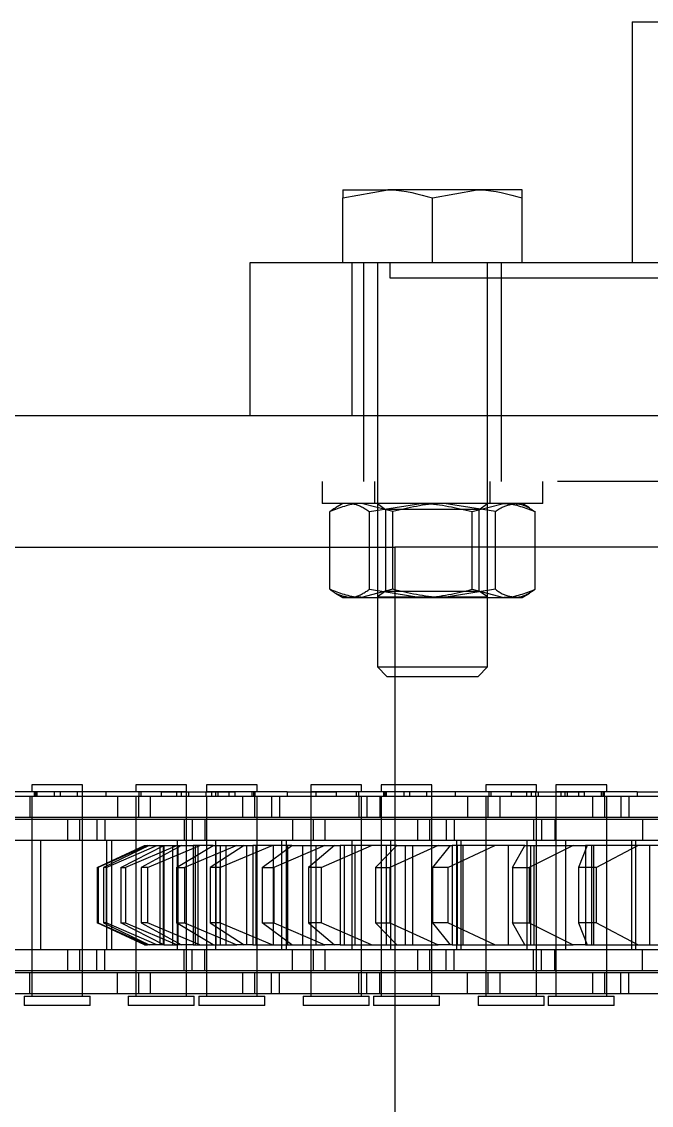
# Model space of a CAD drawing. Header units: metres. Extents: x 0 to 21025, y 0 to 14850.
# Drawn here: x 6303.2 to 6348.9, y 9286.1 to 9364.7 of the extents above; entities that cross this region are included whole.
import ezdxf

# ---------------------------------------------------------------- set-up
doc = ezdxf.new("R2010")
doc.units = ezdxf.units.M
doc.header["$LTSCALE"] = 25
doc.linetypes.add('HIDDEN2', pattern=[4.7625, 3.175, -1.5875])
doc.layers.add('SL4', color=4, linetype='Continuous')
doc.layers.add('ST1', color=7, linetype='HIDDEN2')

msp = doc.modelspace()

# ---------------------------------------------------------------- linework, layer by layer
at = {"layer": 'SL4'}
for p, q in [((6347.514, 9364.749), (6347.514, 9347.249)), ((6347.514, 9364.749), (6382.514, 9364.749)), ((6326.514, 9351.968), (6329.764, 9352.549)), ((6326.514, 9352.549), (6329.764, 9352.549)), ((6336.264, 9352.549), (6329.764, 9352.549)), ((6333.014, 9351.968), (6336.264, 9352.549)), ((6339.514, 9352.549), (6336.264, 9352.549)), ((6326.514, 9347.249), (6326.514, 9351.968)), ((6333.014, 9347.249), (6333.014, 9351.968)), ((6339.514, 9347.249), (6339.514, 9351.968)), ((6319.764, 9347.249), (6319.764, 9336.149)), ((6327.192, 9347.249), (6319.764, 9347.249)), ((6327.192, 9336.149), (6327.192, 9347.249)), ((6329.947, 9347.249), (6327.192, 9347.249)), ((6329.947, 9346.139), (6329.947, 9347.249)), ((6350.119, 9347.249), (6329.947, 9347.249)), ((6367.135, 9346.139), (6329.947, 9346.139)), ((6490.517, 9336.149), (5540.514, 9336.149)), ((5540.514, 9326.624), (6330.277, 9326.624)), ((6485.517, 9326.624), (6330.277, 9326.624)), ((6330.277, 9326.624), (6330.277, 9261.384))]:
    msp.add_line(p, q, dxfattribs=at)
for points, knots in [([(6326.514, 9352.549), (6326.514, 9352.542), (6326.514, 9352.513), (6326.514, 9352.203), (6326.514, 9351.968)], [0, 0, 0, 0, 0.241851, 1, 1, 1, 1]), ([(6329.764, 9352.549), (6329.841, 9352.548), (6330.939, 9352.54), (6332.014, 9352.243), (6333.014, 9351.968)], [0, 0, 0, 0, 0.070215, 1, 1, 1, 1]), ([(6336.264, 9352.549), (6336.341, 9352.548), (6337.439, 9352.54), (6338.514, 9352.243), (6339.514, 9351.968)], [0, 0, 0, 0, 0.070215, 1, 1, 1, 1]), ([(6339.514, 9351.968), (6339.514, 9352.203), (6339.514, 9352.513), (6339.514, 9352.542), (6339.514, 9352.549)], [0, 0, 0, 0, 0.758149, 1, 1, 1, 1])]:
    msp.add_open_spline(points, degree=3, knots=knots, dxfattribs=at)
at = {"layer": 'ST1'}
for p, q in [((6327.192, 9336.149), (6327.192, 9347.249)), ((6328.014, 9347.249), (6328.014, 9336.149)), ((6329.014, 9347.249), (6329.014, 9317.939)), ((6337.014, 9317.939), (6337.014, 9347.249)), ((6338.014, 9336.149), (6338.014, 9347.249)), ((6328.014, 9336.149), (6328.014, 9331.386)), ((6338.014, 9331.386), (6338.014, 9336.149)), ((6540.514, 9331.386), (5540.514, 9331.386)), ((6325.014, 9331.386), (6325.014, 9329.786)), ((6328.814, 9331.386), (6328.814, 9329.786)), ((6337.214, 9329.786), (6337.214, 9331.386)), ((6341.014, 9329.786), (6341.014, 9331.386)), ((6341.014, 9329.786), (6325.014, 9329.786)), ((6326.514, 9329.786), (6325.977, 9329.476)), ((6330.139, 9329.206), (6327.856, 9329.786)), ((6328.447, 9329.206), (6332.168, 9329.786)), ((6329.014, 9329.786), (6329.614, 9329.366)), ((6336.155, 9329.366), (6329.614, 9329.366)), ((6329.614, 9329.366), (6329.614, 9323.432)), ((6337.581, 9329.206), (6333.86, 9329.786)), ((6335.889, 9329.206), (6338.173, 9329.786)), ((6336.414, 9329.366), (6336.155, 9329.366)), ((6336.414, 9329.366), (6337.014, 9329.786)), ((6336.414, 9323.432), (6336.414, 9329.366)), ((6340.051, 9329.476), (6339.514, 9329.786)), ((6325.572, 9323.567), (6325.572, 9329.206)), ((6328.447, 9323.567), (6328.447, 9329.206)), ((6330.139, 9323.567), (6330.139, 9329.206)), ((6335.889, 9323.567), (6335.889, 9329.206)), ((6337.581, 9323.567), (6337.581, 9329.206)), ((6340.456, 9323.567), (6340.456, 9329.206)), ((5540.514, 9326.624), (6330.277, 9326.624)), ((6325.977, 9323.296), (6326.514, 9322.986)), ((6326.514, 9322.986), (6327.856, 9322.986)), ((6330.139, 9323.567), (6327.856, 9322.986)), ((6327.856, 9322.986), (6333.86, 9322.986)), ((6328.447, 9323.567), (6332.168, 9322.986)), ((6329.614, 9323.432), (6329.014, 9323.011)), ((6329.014, 9323.011), (6336.709, 9323.011)), ((6329.014, 9323.011), (6329.014, 9322.986)), ((6329.614, 9323.432), (6336.414, 9323.432)), ((6337.581, 9323.567), (6333.86, 9322.986)), ((6333.86, 9322.986), (6339.018, 9322.986)), ((6335.889, 9323.567), (6338.173, 9322.986)), ((6337.014, 9323.011), (6336.414, 9323.432)), ((6336.709, 9323.011), (6337.014, 9323.011)), ((6337.014, 9322.986), (6337.014, 9323.011)), ((6339.018, 9322.986), (6339.514, 9322.986)), ((6339.514, 9322.986), (6340.051, 9323.296)), ((6329.014, 9317.939), (6337.014, 9317.939)), ((6329.014, 9317.939), (6329.705, 9317.249)), ((6336.324, 9317.249), (6337.014, 9317.939)), ((6329.705, 9317.249), (6336.324, 9317.249)), ((6313.329, 9308.873), (6300.629, 9308.873)), ((6303.937, 9309.384), (6303.933, 9309.384)), ((6303.933, 9309.384), (6303.933, 9308.91)), ((6303.933, 9308.91), (6307.623, 9308.91)), ((6307.623, 9309.384), (6303.937, 9309.384)), ((6304.11, 9308.873), (6304.11, 9308.541)), ((6304.214, 9308.873), (6304.214, 9308.541)), ((6304.302, 9308.91), (6304.302, 9308.541)), ((6305.571, 9308.873), (6305.571, 9308.541)), ((6305.986, 9308.873), (6305.986, 9308.541)), ((6307.254, 9308.541), (6307.254, 9308.91)), ((6307.623, 9308.91), (6307.623, 9309.384)), ((6307.623, 9307.021), (6307.623, 9308.873)), ((6309.33, 9308.541), (6309.33, 9308.873)), ((6315.174, 9309.384), (6311.484, 9309.384)), ((6311.484, 9309.384), (6311.484, 9308.91)), ((6311.484, 9308.91), (6315.174, 9308.91)), ((6311.71, 9308.873), (6311.71, 9308.541)), ((6311.853, 9308.91), (6311.853, 9308.541)), ((6313.329, 9308.873), (6313.329, 9308.541)), ((6313.329, 9308.873), (6316.56, 9308.873)), ((6314.436, 9308.873), (6314.436, 9308.541)), ((6314.805, 9308.541), (6314.805, 9308.91)), ((6315.145, 9308.873), (6315.145, 9308.541)), ((6315.174, 9308.91), (6315.174, 9309.384)), ((6315.318, 9308.873), (6315.318, 9308.541)), ((6316.56, 9308.873), (6316.56, 9308.541)), ((6316.56, 9308.873), (6318.664, 9308.873)), ((6316.615, 9309.384), (6316.612, 9309.384)), ((6316.612, 9309.384), (6316.612, 9308.91)), ((6316.612, 9308.91), (6320.302, 9308.91)), ((6320.302, 9309.384), (6316.615, 9309.384)), ((6316.981, 9308.91), (6316.981, 9308.541)), ((6317.265, 9308.873), (6317.265, 9308.541)), ((6317.438, 9308.873), (6317.438, 9308.541)), ((6318.249, 9308.873), (6318.249, 9308.541)), ((6318.664, 9308.873), (6318.664, 9308.541)), ((6322.477, 9308.873), (6318.664, 9308.873)), ((6319.933, 9308.541), (6319.933, 9308.91)), ((6320.021, 9308.873), (6320.021, 9308.541)), ((6320.125, 9308.873), (6320.125, 9308.541)), ((6320.302, 9308.91), (6320.302, 9309.384)), ((6322.477, 9308.873), (6326.029, 9308.873)), ((6322.477, 9308.873), (6322.477, 9308.541)), ((6327.874, 9309.384), (6324.184, 9309.384)), ((6324.184, 9309.384), (6324.184, 9308.91)), ((6324.184, 9308.91), (6327.874, 9308.91)), ((6324.184, 9308.873), (6324.184, 9307.021)), ((6324.553, 9308.91), (6324.553, 9308.541)), ((6326.029, 9308.873), (6326.029, 9308.541)), ((6338.729, 9308.873), (6326.029, 9308.873)), ((6327.505, 9308.541), (6327.505, 9308.91)), ((6327.648, 9308.873), (6327.648, 9308.541)), ((6327.874, 9308.91), (6327.874, 9309.384)), ((6329.293, 9309.384), (6329.29, 9309.384)), ((6329.29, 9309.384), (6329.29, 9308.91)), ((6329.29, 9308.91), (6332.98, 9308.91)), ((6332.98, 9309.384), (6329.293, 9309.384)), ((6329.467, 9308.873), (6329.467, 9308.541)), ((6329.57, 9308.873), (6329.57, 9308.541)), ((6329.659, 9308.91), (6329.659, 9308.541)), ((6330.927, 9308.873), (6330.927, 9308.541)), ((6331.343, 9308.873), (6331.343, 9308.541)), ((6332.611, 9308.541), (6332.611, 9308.91)), ((6332.98, 9308.91), (6332.98, 9309.384)), ((6332.98, 9307.021), (6332.98, 9308.873)), ((6334.687, 9308.541), (6334.687, 9308.873)), ((6340.574, 9309.384), (6336.884, 9309.384)), ((6336.884, 9309.384), (6336.884, 9308.91)), ((6336.884, 9308.91), (6340.574, 9308.91)), ((6337.11, 9308.873), (6337.11, 9308.541)), ((6337.253, 9308.91), (6337.253, 9308.541)), ((6338.729, 9308.873), (6338.729, 9308.541)), ((6338.729, 9308.873), (6341.96, 9308.873)), ((6339.836, 9308.873), (6339.836, 9308.541)), ((6340.205, 9308.541), (6340.205, 9308.91)), ((6340.502, 9308.873), (6340.502, 9308.541)), ((6340.574, 9308.91), (6340.574, 9309.384)), ((6340.674, 9308.873), (6340.674, 9308.541)), ((6341.96, 9308.873), (6341.96, 9308.541)), ((6341.96, 9308.873), (6344.021, 9308.873)), ((6341.971, 9309.384), (6341.968, 9309.384)), ((6341.968, 9309.384), (6341.968, 9308.91)), ((6341.968, 9308.91), (6345.658, 9308.91)), ((6345.658, 9309.384), (6341.971, 9309.384)), ((6342.337, 9308.91), (6342.337, 9308.541)), ((6342.622, 9308.873), (6342.622, 9308.541)), ((6342.794, 9308.873), (6342.794, 9308.541)), ((6343.606, 9308.873), (6343.606, 9308.541)), ((6344.021, 9308.873), (6344.021, 9308.541)), ((6347.877, 9308.873), (6344.021, 9308.873)), ((6345.289, 9308.541), (6345.289, 9308.91)), ((6345.378, 9308.873), (6345.378, 9308.541)), ((6345.481, 9308.873), (6345.481, 9308.541)), ((6345.658, 9308.91), (6345.658, 9309.384)), ((6347.877, 9308.873), (6351.429, 9308.873)), ((6347.877, 9308.873), (6347.877, 9308.541)), ((6303.804, 9308.541), (6294.709, 9308.541)), ((6303.804, 9308.541), (6303.804, 9307.021)), ((6310.154, 9308.541), (6303.804, 9308.541)), ((6303.933, 9308.541), (6303.933, 9307.021)), ((6303.933, 9308.541), (6303.933, 9294.042)), ((6307.623, 9294.042), (6307.623, 9308.541)), ((6310.154, 9308.541), (6310.154, 9307.021)), ((6319.249, 9308.541), (6310.154, 9308.541)), ((6311.484, 9308.541), (6311.484, 9307.021)), ((6311.484, 9308.541), (6311.484, 9294.042)), ((6311.698, 9307.021), (6311.698, 9308.541)), ((6312.537, 9308.541), (6312.537, 9307.021)), ((6315.174, 9307.021), (6315.174, 9308.541)), ((6315.174, 9294.042), (6315.174, 9308.541)), ((6316.612, 9308.541), (6316.612, 9307.021)), ((6316.612, 9308.541), (6316.612, 9294.042)), ((6320.109, 9308.541), (6319.249, 9308.541)), ((6319.249, 9307.021), (6319.249, 9308.541)), ((6329.204, 9308.541), (6320.109, 9308.541)), ((6320.109, 9308.541), (6320.109, 9307.021)), ((6320.302, 9307.021), (6320.302, 9308.541)), ((6320.302, 9294.042), (6320.302, 9308.541)), ((6321.334, 9308.541), (6321.334, 9307.021)), ((6321.918, 9308.541), (6321.918, 9307.021)), ((6324.184, 9308.541), (6324.184, 9294.042)), ((6327.673, 9308.541), (6327.673, 9307.021)), ((6327.874, 9307.021), (6327.874, 9308.541)), ((6327.874, 9294.042), (6327.874, 9308.541)), ((6328.258, 9308.541), (6328.258, 9307.021)), ((6329.204, 9308.541), (6329.204, 9307.021)), ((6335.554, 9308.541), (6329.204, 9308.541)), ((6329.29, 9308.541), (6329.29, 9307.021)), ((6329.29, 9308.541), (6329.29, 9294.042)), ((6332.98, 9294.042), (6332.98, 9308.541)), ((6335.554, 9308.541), (6335.554, 9307.021)), ((6344.649, 9308.541), (6335.554, 9308.541)), ((6336.884, 9308.541), (6336.884, 9307.021)), ((6336.884, 9308.541), (6336.884, 9294.042)), ((6337.055, 9307.021), (6337.055, 9308.541)), ((6337.893, 9308.541), (6337.893, 9307.021)), ((6340.574, 9307.021), (6340.574, 9308.541)), ((6340.574, 9294.042), (6340.574, 9308.541)), ((6341.968, 9308.541), (6341.968, 9307.021)), ((6341.968, 9308.541), (6341.968, 9294.042)), ((6345.509, 9308.541), (6344.649, 9308.541)), ((6344.649, 9307.021), (6344.649, 9308.541)), ((6354.604, 9308.541), (6345.509, 9308.541)), ((6345.509, 9308.541), (6345.509, 9307.021)), ((6345.658, 9307.021), (6345.658, 9308.541)), ((6345.658, 9294.042), (6345.658, 9308.541)), ((6346.691, 9308.541), (6346.691, 9307.021)), ((6347.275, 9308.541), (6347.275, 9307.021)), ((6303.804, 9307.021), (6294.709, 9307.021)), ((6306.549, 9306.869), (6297.454, 9306.869)), ((6310.154, 9307.021), (6303.804, 9307.021)), ((6303.933, 9306.869), (6303.933, 9305.349)), ((6307.409, 9306.869), (6306.549, 9306.869)), ((6306.549, 9305.349), (6306.549, 9306.869)), ((6316.504, 9306.869), (6307.409, 9306.869)), ((6307.409, 9306.869), (6307.409, 9305.349)), ((6307.623, 9305.349), (6307.623, 9306.869)), ((6308.656, 9306.869), (6308.656, 9305.349)), ((6309.24, 9306.869), (6309.24, 9305.349)), ((6319.249, 9307.021), (6310.154, 9307.021)), ((6311.484, 9306.869), (6311.484, 9305.349)), ((6314.995, 9306.869), (6314.995, 9305.349)), ((6315.174, 9305.349), (6315.174, 9306.869)), ((6315.579, 9306.869), (6315.579, 9305.349)), ((6316.504, 9306.869), (6316.504, 9305.349)), ((6322.854, 9306.869), (6316.504, 9306.869)), ((6316.612, 9306.869), (6316.612, 9305.349)), ((6320.109, 9307.021), (6319.249, 9307.021)), ((6329.204, 9307.021), (6320.109, 9307.021)), ((6320.302, 9305.349), (6320.302, 9306.869)), ((6322.854, 9306.869), (6322.854, 9305.349)), ((6331.949, 9306.869), (6322.854, 9306.869)), ((6324.184, 9306.869), (6324.184, 9305.349)), ((6324.377, 9305.349), (6324.377, 9306.869)), ((6325.215, 9306.869), (6325.215, 9305.349)), ((6327.874, 9305.349), (6327.874, 9306.869)), ((6335.554, 9307.021), (6329.204, 9307.021)), ((6329.29, 9306.869), (6329.29, 9305.349)), ((6332.809, 9306.869), (6331.949, 9306.869)), ((6331.949, 9305.349), (6331.949, 9306.869)), ((6341.904, 9306.869), (6332.809, 9306.869)), ((6332.809, 9306.869), (6332.809, 9305.349)), ((6332.98, 9305.349), (6332.98, 9306.869)), ((6334.012, 9306.869), (6334.012, 9305.349)), ((6334.597, 9306.869), (6334.597, 9305.349)), ((6344.649, 9307.021), (6335.554, 9307.021)), ((6336.884, 9306.869), (6336.884, 9305.349)), ((6340.352, 9306.869), (6340.352, 9305.349)), ((6340.574, 9305.349), (6340.574, 9306.869)), ((6340.936, 9306.869), (6340.936, 9305.349)), ((6341.904, 9306.869), (6341.904, 9305.349)), ((6348.254, 9306.869), (6341.904, 9306.869)), ((6341.968, 9306.869), (6341.968, 9305.349)), ((6345.509, 9307.021), (6344.649, 9307.021)), ((6354.604, 9307.021), (6345.509, 9307.021)), ((6345.658, 9305.349), (6345.658, 9306.869)), ((6348.254, 9306.869), (6348.254, 9305.349)), ((6357.349, 9306.869), (6348.254, 9306.869)), ((6306.549, 9305.349), (6297.454, 9305.349)), ((6303.933, 9305.349), (6303.933, 9297.419)), ((6304.589, 9297.419), (6304.589, 9305.349)), ((6307.409, 9305.349), (6306.549, 9305.349)), ((6316.504, 9305.349), (6307.409, 9305.349)), ((6307.623, 9297.419), (6307.623, 9305.349)), ((6308.675, 9303.384), (6312.128, 9304.984)), ((6312.346, 9304.984), (6308.75, 9303.384)), ((6312.454, 9304.984), (6309.135, 9303.384)), ((6309.328, 9303.384), (6313.009, 9304.984)), ((6309.369, 9305.349), (6309.369, 9297.419)), ((6309.738, 9297.419), (6309.738, 9305.349)), ((6310.394, 9303.384), (6313.509, 9304.984)), ((6314.495, 9304.984), (6310.737, 9303.384)), ((6311.484, 9305.349), (6311.484, 9297.419)), ((6314.813, 9304.984), (6311.878, 9303.384)), ((6312.128, 9304.984), (6312.346, 9304.984)), ((6312.333, 9303.384), (6316.124, 9304.984)), ((6312.346, 9304.984), (6313.481, 9304.984)), ((6313.232, 9304.984), (6313.232, 9297.784)), ((6313.481, 9304.984), (6313.481, 9297.784)), ((6313.509, 9304.984), (6314.495, 9304.984)), ((6313.526, 9304.984), (6313.526, 9297.784)), ((6314.159, 9304.984), (6314.159, 9297.784)), ((6314.432, 9303.384), (6317.108, 9304.984)), ((6314.495, 9304.984), (6315.654, 9304.984)), ((6314.497, 9305.349), (6314.497, 9297.419)), ((6314.532, 9304.984), (6314.532, 9297.784)), ((6318.829, 9304.984), (6315.03, 9303.384)), ((6315.174, 9297.419), (6315.174, 9305.349)), ((6315.654, 9304.984), (6315.654, 9297.784)), ((6317.108, 9304.984), (6315.654, 9304.984)), ((6315.789, 9304.984), (6315.789, 9297.784)), ((6316.008, 9297.784), (6316.008, 9304.984)), ((6322.854, 9305.349), (6316.504, 9305.349)), ((6316.612, 9305.349), (6316.612, 9297.419)), ((6316.647, 9297.784), (6316.647, 9304.984)), ((6319.348, 9304.984), (6316.891, 9303.384)), ((6317.108, 9304.984), (6318.829, 9304.984)), ((6317.283, 9304.984), (6317.283, 9297.784)), ((6317.289, 9297.419), (6317.289, 9305.349)), ((6317.595, 9303.384), (6321.373, 9304.984)), ((6317.634, 9297.784), (6317.634, 9304.984)), ((6318.017, 9304.984), (6318.017, 9297.784)), ((6318.829, 9304.984), (6319.976, 9304.984)), ((6319.532, 9297.784), (6319.532, 9304.984)), ((6319.976, 9304.984), (6319.976, 9297.784)), ((6322.809, 9304.984), (6319.976, 9304.984)), ((6320.197, 9304.984), (6320.197, 9297.784)), ((6320.302, 9297.419), (6320.302, 9305.349)), ((6320.658, 9303.384), (6322.809, 9304.984)), ((6321.475, 9297.784), (6321.475, 9304.984)), ((6325.21, 9304.984), (6321.492, 9303.384)), ((6322.069, 9305.349), (6322.069, 9297.419)), ((6322.417, 9297.419), (6322.417, 9305.349)), ((6322.504, 9304.984), (6322.504, 9297.784)), ((6322.809, 9304.984), (6325.21, 9304.984)), ((6331.949, 9305.349), (6322.854, 9305.349)), ((6323.574, 9304.984), (6323.574, 9297.784)), ((6325.913, 9304.984), (6324.014, 9303.384)), ((6324.184, 9305.349), (6324.184, 9297.419)), ((6324.57, 9297.784), (6324.57, 9304.984)), ((6324.943, 9303.384), (6328.587, 9304.984)), ((6325.21, 9304.984), (6326.308, 9304.984)), ((6326.308, 9304.984), (6326.308, 9297.784)), ((6330.429, 9304.984), (6326.308, 9304.984)), ((6326.607, 9304.984), (6326.607, 9297.784)), ((6327.175, 9305.349), (6327.175, 9297.419)), ((6327.406, 9297.784), (6327.406, 9304.984)), ((6327.874, 9297.419), (6327.874, 9305.349)), ((6328.873, 9303.384), (6330.429, 9304.984)), ((6329.29, 9305.349), (6329.29, 9297.419)), ((6329.653, 9304.984), (6329.653, 9297.784)), ((6333.433, 9304.984), (6329.915, 9303.384)), ((6329.989, 9297.419), (6329.989, 9305.349)), ((6330.429, 9304.984), (6333.433, 9304.984)), ((6331.026, 9304.984), (6331.026, 9297.784)), ((6331.599, 9297.784), (6331.599, 9304.984)), ((6332.809, 9305.349), (6331.949, 9305.349)), ((6341.904, 9305.349), (6332.809, 9305.349)), ((6332.98, 9297.419), (6332.98, 9305.349)), ((6334.297, 9304.984), (6333.017, 9303.384)), ((6333.433, 9304.984), (6334.447, 9304.984)), ((6334.141, 9303.384), (6337.535, 9304.984)), ((6334.447, 9304.984), (6334.447, 9297.784)), ((6339.724, 9304.984), (6334.447, 9304.984)), ((6334.769, 9305.349), (6334.769, 9297.419)), ((6334.815, 9304.984), (6334.815, 9297.784)), ((6335.095, 9297.419), (6335.095, 9305.349)), ((6335.236, 9297.784), (6335.236, 9304.984)), ((6336.884, 9305.349), (6336.884, 9297.419)), ((6338.501, 9304.984), (6338.501, 9297.784)), ((6338.811, 9303.384), (6339.724, 9304.984)), ((6339.724, 9304.984), (6343.233, 9304.984)), ((6339.853, 9305.349), (6339.853, 9297.419)), ((6343.233, 9304.984), (6340.029, 9303.384)), ((6340.134, 9304.984), (6340.134, 9297.784)), ((6340.393, 9297.784), (6340.393, 9304.984)), ((6340.574, 9297.419), (6340.574, 9305.349)), ((6348.254, 9305.349), (6341.904, 9305.349)), ((6341.968, 9305.349), (6341.968, 9297.419)), ((6342.689, 9297.419), (6342.689, 9305.349)), ((6343.233, 9304.984), (6344.13, 9304.984)), ((6344.232, 9304.984), (6343.611, 9303.384)), ((6344.13, 9304.984), (6344.13, 9297.784)), ((6350.393, 9304.984), (6344.13, 9304.984)), ((6344.555, 9304.984), (6344.555, 9297.784)), ((6344.715, 9297.784), (6344.715, 9304.984)), ((6344.894, 9303.384), (6347.928, 9304.984)), ((6345.658, 9297.419), (6345.658, 9305.349)), ((6347.469, 9305.349), (6347.469, 9297.419)), ((6347.773, 9297.419), (6347.773, 9305.349)), ((6357.349, 9305.349), (6348.254, 9305.349)), ((6348.764, 9304.984), (6348.764, 9297.784)), ((6308.675, 9303.384), (6308.75, 9303.384)), ((6308.675, 9303.384), (6308.675, 9299.384)), ((6308.75, 9303.384), (6308.75, 9299.384)), ((6309.135, 9303.384), (6309.135, 9299.384)), ((6309.328, 9303.384), (6309.135, 9303.384)), ((6309.328, 9303.384), (6309.328, 9299.384)), ((6310.394, 9303.384), (6310.737, 9303.384)), ((6310.394, 9303.384), (6310.394, 9299.384)), ((6310.737, 9303.384), (6310.737, 9299.384)), ((6311.878, 9303.384), (6311.878, 9299.384)), ((6312.333, 9303.384), (6311.878, 9303.384)), ((6312.333, 9303.384), (6312.333, 9299.384)), ((6314.432, 9303.384), (6315.03, 9303.384)), ((6314.432, 9303.384), (6314.432, 9299.384)), ((6315.03, 9303.384), (6315.03, 9299.384)), ((6316.891, 9303.384), (6316.891, 9299.384)), ((6317.595, 9303.384), (6316.891, 9303.384)), ((6317.595, 9303.384), (6317.595, 9299.384)), ((6320.658, 9303.384), (6321.492, 9303.384)), ((6320.658, 9303.384), (6320.658, 9299.384)), ((6321.492, 9303.384), (6321.492, 9299.384)), ((6324.014, 9303.384), (6324.014, 9299.384)), ((6324.943, 9303.384), (6324.014, 9303.384)), ((6324.943, 9303.384), (6324.943, 9299.384)), ((6328.873, 9303.384), (6329.915, 9303.384)), ((6328.873, 9303.384), (6328.873, 9299.384)), ((6329.915, 9303.384), (6329.915, 9299.384)), ((6333.017, 9303.384), (6333.017, 9299.384)), ((6334.141, 9303.384), (6333.017, 9303.384)), ((6334.141, 9303.384), (6334.141, 9299.384)), ((6338.811, 9303.384), (6338.811, 9299.384)), ((6338.811, 9303.384), (6340.029, 9303.384)), ((6340.029, 9303.384), (6340.029, 9299.384)), ((6343.611, 9303.384), (6343.611, 9299.384)), ((6344.894, 9303.384), (6343.611, 9303.384)), ((6344.894, 9303.384), (6344.894, 9299.384)), ((6312.128, 9297.784), (6308.675, 9299.384)), ((6308.675, 9299.384), (6308.75, 9299.384)), ((6308.75, 9299.384), (6312.346, 9297.784)), ((6309.135, 9299.384), (6312.454, 9297.784)), ((6309.328, 9299.384), (6309.135, 9299.384)), ((6313.009, 9297.784), (6309.328, 9299.384)), ((6313.509, 9297.784), (6310.394, 9299.384)), ((6310.394, 9299.384), (6310.737, 9299.384)), ((6310.737, 9299.384), (6314.495, 9297.784)), ((6311.878, 9299.384), (6314.813, 9297.784)), ((6312.333, 9299.384), (6311.878, 9299.384)), ((6316.124, 9297.784), (6312.333, 9299.384)), ((6317.108, 9297.784), (6314.432, 9299.384)), ((6314.432, 9299.384), (6315.03, 9299.384)), ((6315.03, 9299.384), (6318.829, 9297.784)), ((6316.891, 9299.384), (6319.348, 9297.784)), ((6317.595, 9299.384), (6316.891, 9299.384)), ((6321.373, 9297.784), (6317.595, 9299.384)), ((6322.809, 9297.784), (6320.658, 9299.384)), ((6320.658, 9299.384), (6321.492, 9299.384)), ((6321.492, 9299.384), (6325.21, 9297.784)), ((6324.014, 9299.384), (6325.913, 9297.784)), ((6324.943, 9299.384), (6324.014, 9299.384)), ((6328.587, 9297.784), (6324.943, 9299.384)), ((6330.429, 9297.784), (6328.873, 9299.384)), ((6328.873, 9299.384), (6329.915, 9299.384)), ((6329.915, 9299.384), (6333.433, 9297.784)), ((6333.017, 9299.384), (6334.297, 9297.784)), ((6334.141, 9299.384), (6333.017, 9299.384)), ((6337.535, 9297.784), (6334.141, 9299.384)), ((6338.811, 9299.384), (6340.029, 9299.384)), ((6339.724, 9297.784), (6338.811, 9299.384)), ((6340.029, 9299.384), (6343.233, 9297.784)), ((6343.611, 9299.384), (6344.232, 9297.784)), ((6344.894, 9299.384), (6343.611, 9299.384)), ((6347.928, 9297.784), (6344.894, 9299.384)), ((6306.549, 9297.419), (6297.454, 9297.419)), ((6303.933, 9297.419), (6303.933, 9295.899)), ((6307.409, 9297.419), (6306.549, 9297.419)), ((6306.549, 9295.899), (6306.549, 9297.419)), ((6316.504, 9297.419), (6307.409, 9297.419)), ((6307.409, 9297.419), (6307.409, 9295.899)), ((6307.623, 9295.899), (6307.623, 9297.419)), ((6308.656, 9295.899), (6308.656, 9297.419)), ((6309.24, 9295.899), (6309.24, 9297.419)), ((6311.484, 9297.419), (6311.484, 9295.899)), ((6312.128, 9297.784), (6312.346, 9297.784)), ((6313.481, 9297.784), (6312.346, 9297.784)), ((6313.509, 9297.784), (6314.495, 9297.784)), ((6315.654, 9297.784), (6314.495, 9297.784)), ((6314.995, 9295.899), (6314.995, 9297.419)), ((6315.174, 9295.899), (6315.174, 9297.419)), ((6315.579, 9295.899), (6315.579, 9297.419)), ((6315.654, 9297.784), (6317.108, 9297.784)), ((6316.504, 9295.899), (6316.504, 9297.419)), ((6322.854, 9297.419), (6316.504, 9297.419)), ((6316.612, 9297.419), (6316.612, 9295.899)), ((6317.108, 9297.784), (6318.829, 9297.784)), ((6319.976, 9297.784), (6318.829, 9297.784)), ((6319.976, 9297.784), (6322.809, 9297.784)), ((6320.302, 9295.899), (6320.302, 9297.419)), ((6322.809, 9297.784), (6325.21, 9297.784)), ((6322.854, 9295.899), (6322.854, 9297.419)), ((6331.949, 9297.419), (6322.854, 9297.419)), ((6324.184, 9297.419), (6324.184, 9295.899)), ((6324.377, 9295.899), (6324.377, 9297.419)), ((6326.308, 9297.784), (6325.21, 9297.784)), ((6325.215, 9297.419), (6325.215, 9295.899)), ((6326.308, 9297.784), (6330.429, 9297.784)), ((6327.874, 9295.899), (6327.874, 9297.419)), ((6329.29, 9297.419), (6329.29, 9295.899)), ((6330.429, 9297.784), (6333.433, 9297.784)), ((6332.809, 9297.419), (6331.949, 9297.419)), ((6331.949, 9295.899), (6331.949, 9297.419)), ((6341.904, 9297.419), (6332.809, 9297.419)), ((6332.809, 9297.419), (6332.809, 9295.899)), ((6332.98, 9295.899), (6332.98, 9297.419)), ((6334.447, 9297.784), (6333.433, 9297.784)), ((6334.012, 9295.899), (6334.012, 9297.419)), ((6334.447, 9297.784), (6339.724, 9297.784)), ((6334.597, 9295.899), (6334.597, 9297.419)), ((6336.884, 9297.419), (6336.884, 9295.899)), ((6339.724, 9297.784), (6343.233, 9297.784)), ((6340.352, 9295.899), (6340.352, 9297.419)), ((6340.574, 9295.899), (6340.574, 9297.419)), ((6340.936, 9295.899), (6340.936, 9297.419)), ((6341.904, 9295.899), (6341.904, 9297.419)), ((6348.254, 9297.419), (6341.904, 9297.419)), ((6341.968, 9297.419), (6341.968, 9295.899)), ((6344.13, 9297.784), (6343.233, 9297.784)), ((6344.13, 9297.784), (6350.393, 9297.784)), ((6345.658, 9295.899), (6345.658, 9297.419)), ((6348.254, 9295.899), (6348.254, 9297.419)), ((6357.349, 9297.419), (6348.254, 9297.419)), ((6303.804, 9295.747), (6294.709, 9295.747)), ((6306.549, 9295.899), (6297.454, 9295.899)), ((6303.804, 9294.227), (6303.804, 9295.747)), ((6310.154, 9295.747), (6303.804, 9295.747)), ((6303.933, 9295.747), (6303.933, 9294.227)), ((6307.409, 9295.899), (6306.549, 9295.899)), ((6316.504, 9295.899), (6307.409, 9295.899)), ((6307.623, 9294.227), (6307.623, 9295.747)), ((6310.154, 9294.227), (6310.154, 9295.747)), ((6319.249, 9295.747), (6310.154, 9295.747)), ((6311.484, 9295.747), (6311.484, 9294.227)), ((6311.698, 9294.227), (6311.698, 9295.747)), ((6312.537, 9295.747), (6312.537, 9294.227)), ((6315.174, 9294.227), (6315.174, 9295.747)), ((6322.854, 9295.899), (6316.504, 9295.899)), ((6316.612, 9295.747), (6316.612, 9294.227)), ((6320.109, 9295.747), (6319.249, 9295.747)), ((6319.249, 9294.227), (6319.249, 9295.747)), ((6329.204, 9295.747), (6320.109, 9295.747)), ((6320.109, 9295.747), (6320.109, 9294.227)), ((6320.302, 9294.227), (6320.302, 9295.747)), ((6321.334, 9294.227), (6321.334, 9295.747)), ((6321.918, 9294.227), (6321.918, 9295.747)), ((6331.949, 9295.899), (6322.854, 9295.899)), ((6324.184, 9295.747), (6324.184, 9294.227)), ((6327.673, 9294.227), (6327.673, 9295.747)), ((6327.874, 9294.227), (6327.874, 9295.747)), ((6328.258, 9294.227), (6328.258, 9295.747)), ((6329.204, 9294.227), (6329.204, 9295.747)), ((6335.554, 9295.747), (6329.204, 9295.747)), ((6329.29, 9295.747), (6329.29, 9294.227)), ((6332.809, 9295.899), (6331.949, 9295.899)), ((6341.904, 9295.899), (6332.809, 9295.899)), ((6332.98, 9294.227), (6332.98, 9295.747)), ((6335.554, 9294.227), (6335.554, 9295.747)), ((6344.649, 9295.747), (6335.554, 9295.747)), ((6336.884, 9295.747), (6336.884, 9294.227)), ((6337.055, 9294.227), (6337.055, 9295.747)), ((6337.893, 9295.747), (6337.893, 9294.227)), ((6340.574, 9294.227), (6340.574, 9295.747)), ((6348.254, 9295.899), (6341.904, 9295.899)), ((6341.968, 9295.747), (6341.968, 9294.227)), ((6345.509, 9295.747), (6344.649, 9295.747)), ((6344.649, 9294.227), (6344.649, 9295.747)), ((6354.604, 9295.747), (6345.509, 9295.747)), ((6345.509, 9295.747), (6345.509, 9294.227)), ((6345.658, 9294.227), (6345.658, 9295.747)), ((6346.691, 9294.227), (6346.691, 9295.747)), ((6347.275, 9294.227), (6347.275, 9295.747)), ((6357.349, 9295.899), (6348.254, 9295.899)), ((6303.804, 9294.227), (6294.709, 9294.227)), ((6303.38, 9294.042), (6308.177, 9294.042)), ((6303.38, 9294.042), (6303.38, 9293.384)), ((6310.154, 9294.227), (6303.804, 9294.227)), ((6308.177, 9293.384), (6308.177, 9294.042)), ((6319.249, 9294.227), (6310.154, 9294.227)), ((6310.931, 9294.042), (6315.728, 9294.042)), ((6310.931, 9294.042), (6310.931, 9293.384)), ((6315.728, 9293.384), (6315.728, 9294.042)), ((6316.058, 9294.042), (6320.855, 9294.042)), ((6316.058, 9294.042), (6316.058, 9293.384)), ((6320.109, 9294.227), (6319.249, 9294.227)), ((6329.204, 9294.227), (6320.109, 9294.227)), ((6320.855, 9293.384), (6320.855, 9294.042)), ((6323.631, 9294.042), (6328.428, 9294.042)), ((6323.631, 9294.042), (6323.631, 9293.384)), ((6328.428, 9293.384), (6328.428, 9294.042)), ((6328.736, 9294.042), (6333.533, 9294.042)), ((6328.736, 9294.042), (6328.736, 9293.384)), ((6335.554, 9294.227), (6329.204, 9294.227)), ((6333.533, 9293.384), (6333.533, 9294.042)), ((6344.649, 9294.227), (6335.554, 9294.227)), ((6336.331, 9294.042), (6341.128, 9294.042)), ((6336.331, 9294.042), (6336.331, 9293.384)), ((6341.128, 9293.384), (6341.128, 9294.042)), ((6341.415, 9294.042), (6346.212, 9294.042)), ((6341.415, 9294.042), (6341.415, 9293.384)), ((6345.509, 9294.227), (6344.649, 9294.227)), ((6354.604, 9294.227), (6345.509, 9294.227)), ((6346.212, 9293.384), (6346.212, 9294.042)), ((6303.384, 9293.384), (6303.38, 9293.384)), ((6308.177, 9293.384), (6303.384, 9293.384)), ((6315.728, 9293.384), (6310.931, 9293.384)), ((6316.062, 9293.384), (6316.058, 9293.384)), ((6320.855, 9293.384), (6316.062, 9293.384)), ((6328.428, 9293.384), (6323.631, 9293.384)), ((6328.741, 9293.384), (6328.736, 9293.384)), ((6333.533, 9293.384), (6328.741, 9293.384)), ((6341.128, 9293.384), (6336.331, 9293.384)), ((6341.419, 9293.384), (6341.415, 9293.384)), ((6346.212, 9293.384), (6341.419, 9293.384))]:
    msp.add_line(p, q, dxfattribs=at)
for points, knots in [([(6327.856, 9329.786), (6327.802, 9329.785), (6327.031, 9329.777), (6326.275, 9329.481), (6325.572, 9329.206)], [0, 0, 0, 0, 0.070215, 1, 1, 1, 1]), ([(6325.572, 9329.206), (6325.692, 9329.307), (6325.823, 9329.419), (6325.959, 9329.459), (6325.97, 9329.462)], [0, 0, 0, 0, 0.9148028, 1, 1, 1, 1]), ([(6327.01, 9329.786), (6327.141, 9329.777), (6327.627, 9329.745), (6328.101, 9329.434), (6328.447, 9329.206)], [0, 0, 0, 0, 0.268634, 1, 1, 1, 1]), ([(6333.86, 9329.786), (6333.772, 9329.785), (6332.515, 9329.777), (6331.284, 9329.481), (6330.139, 9329.206)], [0, 0, 0, 0, 0.0702148, 1, 1, 1, 1]), ([(6332.168, 9329.786), (6332.257, 9329.785), (6333.513, 9329.777), (6334.744, 9329.481), (6335.889, 9329.206)], [0, 0, 0, 0, 0.0702148, 1, 1, 1, 1]), ([(6337.581, 9329.206), (6337.702, 9329.293), (6338.17, 9329.633), (6338.657, 9329.721), (6339.018, 9329.786)], [0, 0, 0, 0, 0.257551, 1, 1, 1, 1]), ([(6338.173, 9329.786), (6338.227, 9329.785), (6338.998, 9329.777), (6339.753, 9329.481), (6340.456, 9329.206)], [0, 0, 0, 0, 0.070215, 1, 1, 1, 1]), ([(6339.018, 9329.786), (6339.149, 9329.777), (6339.636, 9329.745), (6340.109, 9329.434), (6340.456, 9329.206)], [0, 0, 0, 0, 0.268634, 1, 1, 1, 1]), ([(6327.856, 9322.986), (6327.802, 9322.987), (6327.031, 9322.995), (6326.275, 9323.291), (6325.572, 9323.567)], [0, 0, 0, 0, 0.070215, 1, 1, 1, 1]), ([(6325.572, 9323.567), (6325.693, 9323.479), (6326.162, 9323.139), (6326.648, 9323.051), (6327.01, 9322.986)], [0, 0, 0, 0, 0.2575513, 1, 1, 1, 1]), ([(6327.01, 9322.986), (6327.141, 9322.995), (6327.627, 9323.027), (6328.101, 9323.339), (6328.447, 9323.567)], [0, 0, 0, 0, 0.268634, 1, 1, 1, 1]), ([(6333.86, 9322.986), (6333.772, 9322.987), (6332.515, 9322.995), (6331.284, 9323.291), (6330.139, 9323.567)], [0, 0, 0, 0, 0.0702148, 1, 1, 1, 1]), ([(6332.168, 9322.986), (6332.257, 9322.987), (6333.513, 9322.995), (6334.744, 9323.291), (6335.889, 9323.567)], [0, 0, 0, 0, 0.0702148, 1, 1, 1, 1]), ([(6337.581, 9323.567), (6337.702, 9323.479), (6338.17, 9323.139), (6338.657, 9323.051), (6339.018, 9322.986)], [0, 0, 0, 0, 0.257551, 1, 1, 1, 1]), ([(6338.173, 9322.986), (6338.227, 9322.987), (6338.998, 9322.995), (6339.753, 9323.291), (6340.456, 9323.567)], [0, 0, 0, 0, 0.070215, 1, 1, 1, 1]), ([(6339.018, 9322.986), (6339.149, 9322.995), (6339.636, 9323.027), (6340.109, 9323.339), (6340.456, 9323.567)], [0, 0, 0, 0, 0.268634, 1, 1, 1, 1])]:
    msp.add_open_spline(points, degree=3, knots=knots, dxfattribs=at)

doc.saveas('drawing.dxf')
